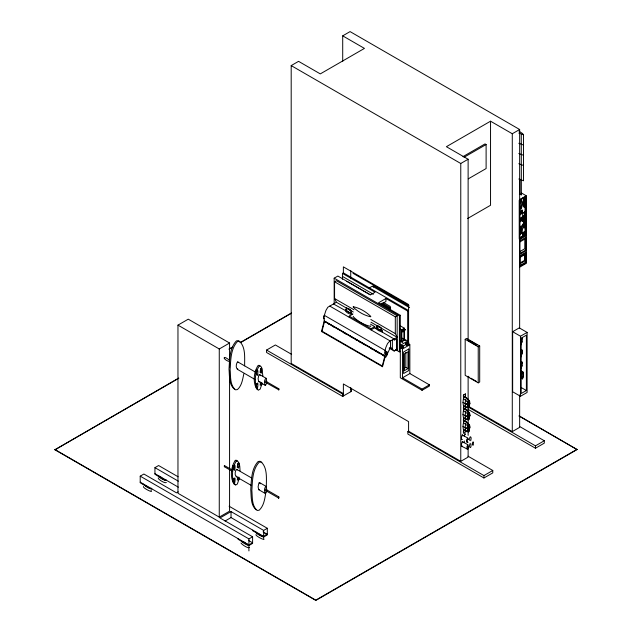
<?xml version="1.0" encoding="UTF-8"?>
<svg xmlns="http://www.w3.org/2000/svg" width="632" height="632" viewBox="0 0 632 632"><rect width="100%" height="100%" fill="white"/><g stroke="black" fill="none" stroke-linecap="round" stroke-linejoin="round"><path stroke-width="0.95" d="M468.059 406.905L468.794 407.474L469.529 406.06L469.529 401.265L468.794 400.696L468.644 405.863L467.562 405.238L467.633 402.655M468.644 405.863L468.794 400.696M237.98 477.192L237.245 480.02M244.647 365.833C244.481 357.736 245.927 347.181 239.37 341.233L237.466 341.517C230.562 348.919 230.759 360.256 230.103 369.791C230.735 376.443 229.811 385.212 235.562 389.841L237.466 389.557C241.874 385.654 242.617 379.311 243.833 373.868M261.893 382.905C262.09 387.369 259.373 384.967 260.637 381.933M266.791 382.17L266.277 378.418L259.491 374.444L258.915 374.776L258.101 378.726L258.654 381.531L265.44 385.504L266.68 383.103M266.349 487.391C266.206 479.024 267.85 468.083 261.111 461.881L259.207 462.166C252.302 469.568 252.5 480.897 251.844 490.432C252.468 497.084 251.552 505.853 257.295 510.482L259.207 510.206C264.129 505.561 264.887 498.206 265.89 491.846M266.791 490.266L266.277 486.506L259.491 482.54L258.915 482.864L258.101 486.822L258.654 489.618L265.44 493.592L266.68 491.198M402.631 330.441C402.742 328.371 403.177 330.647 404.006 329.643L404.006 339.226L401.802 340.498L401.802 330.915L402.631 330.441L402.703 331.405L402.679 330.71L402.829 331.192L403.098 330.805M403.437 330.441L403.453 329.967M464.172 436.159L464.907 433.331L465.618 434.705M464.172 442.795L464.386 440.97M523.762 201.205L523.762 201.813M523.762 198.867L523.794 199.728M523.762 203.543L524.394 205.59M522.64 234.377L522.656 233.911M523.762 205.89L524.015 207.185L524.315 206.561M524.457 199.072L524.204 197.784L523.896 198.409M524.457 201.411L524.457 200.802M525.058 232.979C523.604 240.271 523.928 226.975 524.963 233.034C524.37 237.845 523.604 229.945 524.947 232.671M260.779 382.913L260.068 385.109M462.972 402.426L463.406 398.776L464.449 396.77L467.664 398.832L469.584 401.059L469.908 403.445L468.794 407.727L466.621 407.632L463.406 405.57L462.972 402.426L467.68 404.733L468.004 401.968L463.406 398.776M462.972 414.434L463.406 410.792L464.449 408.786L467.664 410.847L469.584 413.067L469.908 415.453L468.794 419.735L466.621 419.648L463.406 417.586L462.972 414.434L467.68 416.741L468.004 419.127L468.794 419.735M467.664 422.855L464.449 420.793L467.664 422.855L469.584 425.075L469.908 427.461L468.794 431.743L466.621 431.656L463.406 429.594C462.719 426.553 462.932 423.25 464.449 420.549M468.794 407.727L468.004 407.111L467.759 404.685L468.794 400.451L466.621 398.026L465.579 400.032L465.152 403.682L465.579 406.826L466.621 407.632M468.557 416.464L468.438 412.657L467.704 412.088M466.621 419.648L465.579 418.842L465.152 415.69L465.579 412.048L466.621 410.034L468.794 412.459L467.759 416.693L468.059 418.905L468.794 419.474L469.829 415.501L469.529 413.288L468.794 412.72M468.557 428.48L467.704 430.858M524.394 199.048C522.956 201.466 525.247 203.291 523.857 205.669M524.418 201.719L524.418 200.542M468.091 427.319L468.438 424.664L467.704 424.104M468.794 424.728L469.529 425.297C469.987 432.833 465.895 429.468 468.438 424.664L469.529 425.297L469.829 427.509L468.739 426.884M469.529 425.297L468.794 429.799M232.821 465.737L232.623 468.162M237.806 476.852C236.487 480.723 239.654 481.687 239.038 477.215M239.37 478.108L237.332 484.057L235.428 485.155C230.846 478.543 231.952 467.554 236.376 460.997L237.332 460.854C240.2 463.169 239.741 467.554 240.057 470.88M260.716 384.454L261.111 382.565M262.193 383.197L260.155 389.138L258.251 390.244C253.677 383.624 254.775 372.643 259.207 366.078L260.155 365.936L261.04 366.623L261.806 368.093L262.88 375.969M346.518 308.116C349.891 307.982 354.078 313.377 346.518 308.116L336.406 302.254L327.85 307.215L325.946 310.399L324.35 315.329L323.963 318.552L324.493 321.617L321.878 331.682L382.534 366.702L385.149 356.638L384.872 356.006L324.216 320.985L324.477 321.688M336.406 302.254L334.573 298.549L334.573 281.769L395.316 316.837L395.316 333.617L397.157 337.33L389.517 341.422L387.527 343.579L385.749 347.695L384.667 352.451L385.275 356.875L385.923 357.064L386.839 355.295M403.382 330.899L402.758 332.092L402.355 330.599M523.857 200.968L524.315 200.502M524.363 199.301L523.896 199.767M523.849 202.967L524.031 204.626L524.363 203.986M523.857 203.314L524.363 201.995M524.363 206.332L524.291 206.909M522.798 233.564C523.675 230.435 523.991 236.921 522.798 235.001M143.14 484.12L147.904 487.691L151.885 488.947M240.974 540.605C242.19 542.525 248.495 546.411 249.458 545.076M240.974 543.007C242.19 544.926 248.495 548.813 249.458 547.478M346.731 309.972C341.928 308.898 354.939 315.953 350.752 312.192M346.407 307.831C344.1 310.502 350.997 313.606 350.491 312.287M345.38 309.648C344.74 312.469 350.871 314.807 351.748 314.199M353.296 316.34L353.209 316.727C357.925 321.309 364.237 325.085 370.684 326.381L370.771 325.986M349.283 317.343L349.283 316.142L371.024 328.695L371.024 329.896L374.697 327.771L378.465 330.583L382.281 332.148L394.202 339.029L394.202 340.229L396.785 338.744L396.785 349.551M376.925 325.456C379.295 328.198 384.027 328.798 377.786 325.662C372.833 326.238 382.486 332.156 380.369 329.493M381.712 331.373C382.897 333.277 382.423 329.754 381.128 329.73M321.878 331.682L321.617 330.978L324.232 320.922L384.888 355.942L382.273 365.999L382.534 366.702M387.1 354.394L390.521 347.166L390.521 341.154L329.778 306.086M524.315 201.861L523.857 201.932M523.896 205.44L524.363 205.368M470.706 440.741C472.341 436.064 468.928 434.966 469.702 440.441M256.355 374.428L256.805 370.652M233.532 469.347L233.974 465.563M265.132 382.147L278.862 389.849L278.815 388.775L265.227 380.93M233.532 482.082L233.974 478.306M278.815 496.871L278.72 498.087L278.815 496.871L265.227 489.026M386.199 354.22C384.754 355.832 385.37 349.338 386.397 351.645M523.96 198.219L524.402 198.796M523.96 202.904L524.394 203.235M467.704 406.85L468.438 405.428L469.529 406.06M467.704 418.85L468.438 417.436L469.529 418.06M468.059 426.142L468.794 424.467L466.621 422.05L465.579 424.056L465.152 427.698L465.579 430.85L466.621 431.656M467.949 442.337C465.705 444.446 467.348 434.911 468.296 439.438M520.973 344.89L521.692 342.117L520.973 340.182M470.153 443.301C468.114 447.575 471.654 450.095 470.982 443.941M520.973 356.898L522.04 350.057L522.498 350.412L522.498 353.399L522.04 354.283L521.582 353.928M520.973 368.906L521.692 366.141L520.973 364.206M522.474 371.663L521.376 375.906L521.7 378.268L522.474 378.876L523.257 377.367L523.257 372.272L521.171 370.913M467.846 442.084C466.076 443.482 467.325 436.167 468.154 439.501M229.566 360.343C221.974 353.983 222.867 359.924 229.463 361.559M237.75 368.851C235.515 369.167 235.965 362.91 237.75 361.891L255.921 372.382M260.068 372.367L260.708 368.401M259.491 381.404L258.915 381.736M324.327 318.836C323.102 319.271 323.481 314.657 324.572 315.676M278.815 388.775L278.72 389.991M232.11 469.908L224.376 465.547L224.376 466.708L232.015 471.124M237.126 460.91L236.242 460.222L235.286 460.365C230.862 466.929 229.764 477.911 234.338 484.531L235.286 484.389M237.245 467.285L237.877 463.311M236.66 476.323C234.425 476.631 234.875 470.374 236.66 469.355L251.71 478.045M524.181 206.885L523.825 206.411M259.491 489.5L258.915 489.832M462.34 439.54L461.779 439.619L461.407 437.755L462.15 434.927L467.775 438.039M462.34 446.176L461.779 446.255L461.407 444.391L462.34 441.531L467.949 444.809L468.32 446.674L467.775 449.312L461.953 446.397M350.728 389.32L351.463 388.901L351.463 391.303L342.631 396.398L266.546 352.466L266.546 350.065L342.631 393.997L343.373 393.57L291.194 363.447L291.194 65.594L298.557 61.344L320.298 73.897L364.451 48.403L342.71 35.85L342.71 61.494M342.71 35.85L350.073 31.6L519.646 129.505L519.646 328.095M519.646 129.505L512.283 133.747L490.543 121.202L446.389 146.695L468.122 159.248L468.122 339.732M462.948 156.649L485.021 143.906L486.111 144.53L486.111 168.554L468.28 178.848M464.03 157.281L486.111 144.53M229.574 370.557L229.574 511.169L219.265 517.118L177.963 493.268L177.963 325.125L188.265 319.176L229.574 343.026L229.574 367.603M291.194 65.594L460.768 163.49L468.122 159.248M334.17 303.502L334.17 278.183L337.851 276.058L370.463 294.883L375.06 292.229L342.449 273.403L342.449 279.297M342.449 273.403L343.373 272.866L408.588 310.525L407.672 311.055L385.931 298.502L378.568 302.752L400.309 315.305L400.309 377.754L422.05 390.307L429.412 386.057L429.412 384.856L409.844 373.559L402.481 377.81L402.481 348.983L409.844 344.74L409.844 373.559M334.573 281.769L336.406 280.711L397.157 315.779L397.157 350.57M177.963 325.125L219.265 348.975L229.574 343.026M519.101 415.848L577.071 449.557L315.81 600.4L54.929 449.779L178.73 378.062M229.108 348.983L232.521 347.007M240.207 342.576L291.431 312.998M54.929 449.779L178.73 378.307M229.108 349.22L232.521 347.252M241.061 342.323L291.431 313.235M467.617 218.506L490.543 205.274L490.543 121.202M519.646 199.601L526.266 195.778L526.266 263.339L519.646 267.162M520.033 199.704L523.817 197.516M369.112 288.034L372.327 286.178L409.599 307.689M266.546 350.065L275.378 344.969L291.621 354.347M519.804 211.404L520.578 210.962L520.578 214.477L519.804 214.92M522.798 213.3L524.908 212.076L524.908 215.141L522.798 216.357M349.283 316.142L352.956 314.017M519.804 218.435L520.578 217.993L520.578 221.508L519.804 221.951M522.735 218.056L523.628 217.534M524.078 217.274L524.971 216.76M522.735 221.295L523.628 220.773L523.659 217.424L522.703 217.977L522.703 221.405L523.659 220.852M524.078 220.513L524.971 219.999M381.025 304.34L385.931 301.503L385.931 298.502M519.788 226.904L522.135 225.545L522.135 233.232L519.788 234.59M526.093 235.704L525.445 235.333L519.164 238.959L519.82 239.331L526.093 235.704L526.093 196.584L519.417 200.502L519.417 237.995L525.192 234.662L525.192 197.168M519.788 241.977L524.844 239.054L524.844 248.724L519.788 251.639M371.024 328.695L374.697 326.57L374.697 327.771M395.316 316.837L397.157 315.779M334.17 278.183L399.392 315.834L400.309 315.305M519.788 253.535L525.421 250.28L526.077 250.651L526.077 237.205L519.836 240.808L519.836 254.262L526.077 250.651M519.788 256.711L524.923 253.74L524.923 260.969L519.678 263.994M151.088 488.433L151.088 489.034L140.217 482.753L140.217 476.149L143.899 474.024L176.51 492.849L178.208 491.87M165.805 479.933L165.805 480.533L154.935 474.261L154.935 467.656L158.616 465.531L178.145 476.804M399.724 328.924L401.431 329.912L404.377 328.213L404.377 340.229L401.431 341.928L399.724 340.94M519.954 265.511L525.437 262.343L526.093 262.715L526.093 252.152L519.82 255.77L519.82 266.341L526.093 262.715M400.309 345.325L407.672 341.083L404.283 339.123M405.831 343.342L407.672 342.283L408.754 342.907L408.754 344.108L406.921 345.175L405.831 344.543L405.831 343.342L407.759 344.416L407.759 343.761L407 344.195L405.91 343.563L405.91 344.227L407 344.851L407.759 344.416M400.404 346.771L401.486 347.395L402.228 346.968L402.228 347.592L401.486 348.019L400.404 347.387L401.138 346.336L401.138 346.96M405.91 343.563L406.668 343.129L406.668 343.792M406.842 343.05L407.585 342.623L408.667 343.247L407.924 344.298L408.667 343.871M389.138 348.121L394.202 351.037L397.157 349.338M401.399 347.158L401.399 348.358L403.24 347.3L403.24 346.099L402.15 345.467L400.309 346.534L401.399 347.158L408.754 342.907M395.45 349.591L399.392 351.866L400.309 351.337M404.362 368.211L405.831 367.358L408.003 368.614L408.003 351.811L404.33 353.936L404.33 370.739L408.003 368.614M465.184 339.297L466.653 338.452L479.696 345.981L479.696 382.012L478.227 382.858L465.184 375.329L465.184 339.297L478.227 346.826L479.696 345.981M512.655 331.705L519.275 327.882L527.104 332.4L527.104 392.456L520.476 396.28L512.655 391.761L512.655 331.705L520.476 336.224L527.104 332.4M402.481 377.81L422.05 389.107L429.412 384.856M252.768 530.137L252.768 530.738L263.639 537.018L267.312 534.893L267.312 528.289L263.639 530.414L231.028 511.58L219.983 517.956L252.595 536.781L252.595 543.386L248.913 545.511L238.051 539.238L238.051 538.638M225.079 521.021L231.028 517.584L263.639 536.418L267.312 534.293L263.07 531.836M463.406 395.213L465.484 394.013M465.484 395.932L463.398 397.259L463.398 395.095L465.492 393.886L465.492 396.043M467.98 456.17L492.778 470.484L492.778 472.886L483.946 477.982L407.853 434.05L407.853 431.648L408.588 431.229L460.768 461.352L468.122 457.102L468.122 446.255M463.406 407.221L465.484 406.021M465.484 407.94L463.406 409.26L463.406 407.103L464.449 406.621M140.217 476.149L248.913 538.906L252.595 536.781M463.398 419.237L465.492 418.029M467.704 417.159L468.794 417.784L468.059 414.134L468.644 417.871M526.385 390.529L521.195 393.523L521.195 338.16L526.385 335.165L526.385 390.529L521.163 387.511M463.398 431.245L465.492 430.037M469.363 406.826L512.283 431.609L519.646 427.358L519.646 394.929M407.853 431.648L483.946 475.58L492.778 470.484M468.778 407.34L535.462 445.837L544.294 440.741L544.294 443.143L535.462 448.238L467.925 409.244M54.929 449.542L315.81 600.163L577.071 449.32M224.376 358.613L224.471 357.396M256.355 369.791L255.644 370.818L255.454 373.251M266.009 378.213C264.192 379.698 264.137 383.577 265.44 385.504M224.376 466.708L224.471 465.492M467.775 444.675L466.874 446.887L467.388 449.534M266.009 486.3C264.192 487.793 264.137 491.672 265.44 493.592M376.925 327.858L377.786 328.063M375.756 328.379L376.467 328.474M382.281 330.947C380.764 331.184 373.504 326.704 377.099 327.51M158.205 478.005C158.071 479.664 165.529 483.843 166.342 482.5M143.48 486.498C142.153 487.675 153.845 493.639 151.088 490.511M256.031 532.081C254.704 533.25 266.396 539.222 263.639 536.094M258.038 533.353L260.25 535.146L262.106 535.596M256.031 534.482C254.704 535.659 266.396 541.624 263.639 538.496M247.499 544.373L243.13 541.956M468.004 407.111L465.579 406.826L463.406 405.57M468.004 419.127L465.579 418.842L463.406 417.586M468.794 431.743L463.406 429.594M518.817 133.076L523.525 134.853L523.525 180.792L518.817 179.014M523.525 145.06L518.817 143.282M523.525 155.275L518.817 153.489M523.525 165.481L518.817 163.696M519.362 194.206L521.353 194.854L521.282 134.308M346.099 310.936L333.459 303.96M158.814 475.746C155.472 475.604 166.674 482.161 166.342 480.099M145.795 485.439C144.475 485.621 149.397 488.481 149.555 487.612M160.931 477.097L160.015 476.978L163.909 479.333M243.62 541.924L244.047 542.074M521.376 192.958L526.266 195.778M521.052 349.575L522.498 350.412M521.052 361.583L522.498 362.42L522.04 366.299L521.392 364.553L522.04 362.065L522.498 362.42M353.012 273.308L408.912 305.58M408.864 306.165L373.291 285.625L373.291 287.181M521.953 371.521L523.257 372.272M521.171 378.118L522.474 378.876M342.449 276.405L373.386 294.267M346.802 281.311L370.076 294.749M383.419 302.459L390.276 306.417L390.276 310.28M382.155 302.997L390.623 307.887M381.199 303.55L390.513 308.93M400.103 325.749L404.377 328.213M334.573 298.549L353.975 309.751M370.85 319.492L395.316 333.617M401.486 337.772L404.006 339.226M467.806 376.403L469.363 377.304M470.919 378.205L476.362 381.349M348.224 309.08L353.28 312.003M371 322.225L379.437 327.1M381.12 328.071L397.157 337.33M408.754 344.108L409.844 344.74M370.518 324.161L374.697 326.57M402.063 346.439L403.153 347.071L402.402 347.497L403.153 346.423L402.063 345.799L401.32 346.873M402.15 346.668L403.24 347.3M519.101 416.093L577.071 449.557M400.309 347.734L402.481 348.983M389.833 347.639L392.361 349.101L392.361 340.095M519.496 426.426L544.294 440.741M324.35 315.329L385.007 350.349M467.664 398.832L464.449 396.77M469.529 401.265L467.704 400.072M466.977 401.486L468.059 402.11M468.462 402.608L469.908 403.445M324.35 321.333L351.684 337.117M353.391 338.104L363.645 344.021M365.351 345.009L367.066 345.996M368.772 346.984L379.026 352.901M380.733 353.888L385.007 356.353M327.913 323.592L329.62 324.579M332.187 326.057L333.878 327.107M343.287 332.472L345.838 334.02M350.981 336.911L353.541 338.389M355.247 339.376L356.938 340.427M358.668 341.351L361.228 342.828M362.942 343.816L365.501 345.293M370.628 348.256L373.188 349.733M374.895 350.721L380.022 353.683M382.589 355.16L385.133 356.701M466.669 404.061L467.759 404.685M466.226 403.895L467.68 404.733M467.664 410.847L464.449 408.786M468.438 412.657L469.529 413.288M463.406 410.792L468.004 413.976L467.68 416.741L466.226 415.903M468.462 414.616L469.908 415.453L468.699 414.481M321.617 330.978L382.273 365.999M463.406 422.8L468.004 425.992L468.004 431.135M466.226 427.911L467.68 428.749L462.972 426.45M467.601 428.891L469.529 430.076L468.794 431.482L468.059 430.921L467.759 428.701M237.182 369.183L255.352 379.674M235.286 460.365L236.376 460.997M265.132 490.242L278.72 498.087M236.092 476.647L251.141 485.337M229.1 506.224L267.312 528.289M154.935 467.656L178.35 481.173M264.808 533.44L266.483 534.411M154.935 473.66L178.35 487.177M248.416 540.376L252.595 542.785L248.913 544.91L140.217 482.153M519.006 131.187L522.585 133.557L523.525 134.853M520.973 352.19L521.479 352.585M468.794 400.451L469.584 401.059M468.794 412.459L469.584 413.067M468.794 424.467L469.584 425.075M462.34 434.895L462.782 435.756M462.34 441.531L462.663 441.966M240.057 341.983L238.28 340.608L236.376 340.893C229.471 348.295 229.677 359.632 229.013 369.159C229.645 375.811 228.721 384.588 234.472 389.209M259.957 365.999L259.073 365.312L258.117 365.454C253.693 372.011 252.587 383 257.161 389.612M259.491 374.444L260.163 375.74M237.75 361.891L238.24 362.539M261.798 462.632L260.021 461.257L258.117 461.534C251.212 468.936 251.418 480.273 250.754 489.808C251.386 496.46 250.462 505.229 256.213 509.858M259.491 482.54L260.163 483.828M236.66 469.355L237.158 470.003M151.088 488.109L151.625 488.591M390.521 347.166L394.202 351.037M520.784 194.079L521.353 194.854M524.363 200.676L523.825 199.38M232.821 481.868L232.623 480.905M522.751 234.685C524.11 239.599 523.723 226.762 522.656 234.82M468.438 424.664L468.557 425.502M256.805 383.387L256.165 387.361L255.431 385.386M535.462 445.837L535.462 448.238M525.445 197.184L525.445 235.333M525.437 252.737L525.437 262.343M525.326 196.647L525.326 235.025L519.275 238.517L519.275 200.139M525.421 237.79L525.421 250.28M520.476 336.224L520.476 396.28M520.002 179.212L520.002 194.53M519.82 200.21L519.82 239.331M512.283 133.747L512.283 431.609M483.946 475.58L483.946 477.982M478.227 346.826L478.227 382.858M468.122 376.23L468.122 399.898M468.122 407.79L468.122 412.72M468.122 419.624L468.122 424.554M468.122 431.459L468.122 435.401M465.492 406.976L465.484 408.059M465.492 420.067L463.398 421.275L463.398 419.119L464.449 418.629M465.492 432.075L463.398 433.291L463.398 431.127L464.449 430.645M460.768 163.49L460.768 461.352M422.05 389.107L422.05 390.307M408.588 344.835L408.588 304.521L343.373 266.862L343.373 272.866M408.588 431.229L408.588 421.615L343.373 383.964L343.373 395.972M407.672 311.055L407.672 342.283M407 344.195L407 344.851M406.921 343.974L406.921 345.175M405.831 352.419L405.831 367.358M401.431 329.912L401.431 341.928M401.486 347.395L401.486 348.019M399.392 315.834L399.392 351.866M381.104 327.866L381.104 330.267M351.906 313.409L351.906 314.61M350.878 310.415L350.878 312.816M350.728 270.401L350.728 278.198M350.728 387.4L350.728 391.722M342.631 393.997L342.631 396.398M263.639 530.414L263.639 537.018M248.913 538.906L248.913 550.914M231.028 511.58L231.028 517.584M219.265 348.975L219.265 517.118M472.42 443.648C473.431 449.652 473.929 437.423 472.42 443.648M233.714 467.554C234.764 476.955 236.163 459.108 233.714 467.554M233.714 480.288C234.764 489.697 236.163 471.851 233.714 480.288M237.616 465.294C238.667 474.703 240.065 456.857 237.616 465.294M256.545 372.635C257.587 382.044 258.986 364.198 256.545 372.635M256.545 385.378C257.587 394.779 258.986 376.941 256.545 385.378M260.447 370.384C261.49 379.785 262.888 361.946 260.447 370.384M386.476 353.288C387.116 359.221 388.088 348.074 386.476 353.288M401.51 330.386L401.62 330.773L401.51 330.386M401.51 341.177L401.62 341.572L401.51 341.177M402.6 341.809L402.703 342.196L402.6 341.809M403.722 330.828C404.038 333.759 404.543 328.285 403.722 330.828M404.085 328.901L404.188 329.288L404.085 328.901M404.085 339.692L404.188 340.087L404.085 339.692M405.167 329.525L405.278 329.92L405.167 329.525M405.167 340.324L405.278 340.711L405.167 340.324M519.465 203.939L519.607 207.43L520.136 208.852L520.855 209.066C522.593 206.49 523.027 202.185 521.234 199.586L520.136 200.692L519.465 203.939M519.788 204.041C521.368 218.143 523.462 191.377 519.788 204.041M520.073 229.803C521.384 241.558 523.13 219.257 520.073 229.803M520.215 229.851C521.321 239.726 522.783 220.987 520.215 229.851M522.941 220.149C523.217 222.796 523.675 217.858 522.941 220.149M522.964 224.621C524.276 236.376 526.022 214.074 522.964 224.621M523.106 224.668C524.204 234.543 525.674 215.804 523.106 224.668M524.284 219.375C524.552 222.022 525.042 217.068 524.284 219.375M521.574 338.902L521.384 340.545L522.04 342.323L522.514 338.357L522.04 338.002L521.574 338.902M521.834 373.544L521.834 377.738L522.474 378.236L523.391 374.744L523.122 372.801L522.474 372.303L521.834 373.536M353.296 306.725L353.209 307.12C357.925 311.695 364.237 315.471 370.684 316.766L370.771 316.379C366.054 311.805 359.742 308.021 353.296 306.725M522.119 210.069L521.353 210.511L521.353 214.027L522.119 213.584L522.119 210.069M520.428 211.523L519.946 211.799L519.946 214.359L520.428 214.082L520.428 211.523M521.961 210.669L521.503 210.938L521.503 213.426L521.961 213.158L521.961 210.669M525.002 211.72L522.703 213.047L522.703 216.713L525.002 215.386L525.002 211.72M522.119 217.1L521.353 217.542L521.353 221.058L522.119 220.615L522.119 217.1M520.444 218.49L519.931 218.791L519.931 221.453L520.444 221.153L520.444 218.49M521.961 217.716L521.511 217.977L521.511 220.442L521.961 220.181L521.961 217.716M525.002 216.618L524.039 217.179L524.039 220.655L525.002 220.102L525.002 216.618M524.678 254.704L519.931 257.445L519.931 263.031L524.678 260.289L524.678 254.704M408.73 349.022L403.603 351.985L403.603 373.528L408.73 370.565L408.73 349.022M468.517 339.961L467.806 340.372L476.362 345.317L477.073 344.906L468.517 339.961"/></g></svg>
